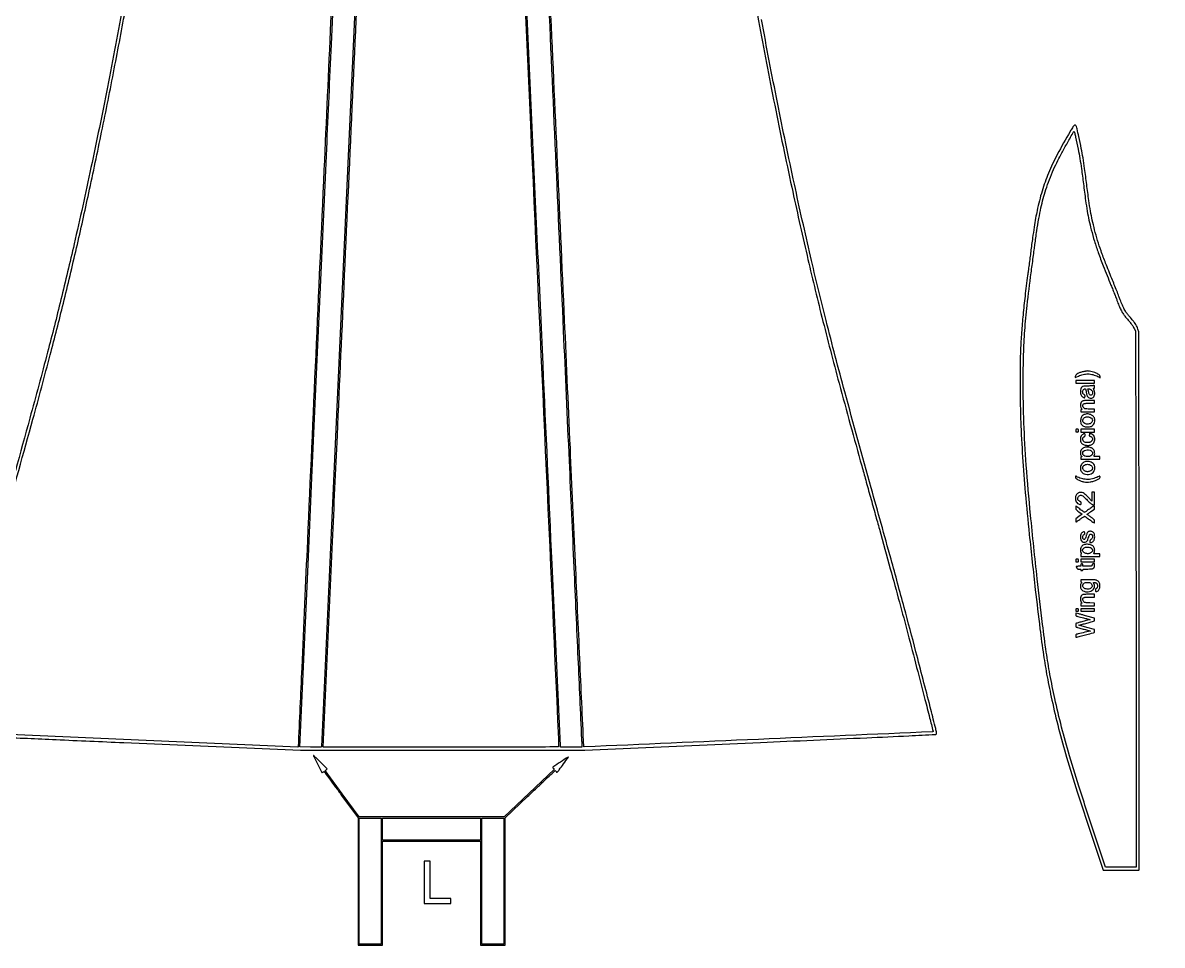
# Model space of a CAD drawing. Extents: x 56 to 1133, y 13 to 780.
# Drawn here: x 284.4 to 529, y 13.2 to 211.3 of the extents above; entities that cross this region are included whole.
import ezdxf

# ---------------------------------------------------------------- set-up
doc = ezdxf.new("R2010")
doc.units = 0
doc.header["$MEASUREMENT"] = 0

msp = doc.modelspace()

# ---------------------------------------------------------------- linework, layer by layer
for points in [[(387.265061, 322.184593), (393.328908, 189.467193, -0.000001), (399.357264, 57.520426, -0.011414), (399.3966, 55.7975, -0.413676), (399.377633, 55.778498, -0.000003), (391.971826, 55.764942, -0.000285), (383.812812, 55.754713, -0.000171), (374.120774, 55.7514), (348.844948, 55.7514), (350.848018, 99.84915, 0.000017), (351.885502, 122.706651, 0.000005), (353.44615, 157.124275, 0.000005), (355.190543, 195.612004, 0.000006), (356.879904, 232.9038, -0.000078), (358.43115, 267.037464, -0.00013)], [(438.799167, 231.472222, 0.003402), (442.293835, 211.743232, 0.003745), (445.768056, 193.640283, 0.004017), (449.43615, 176.0103, 0.003489), (452.720013, 161.335206, 0.004687), (455.91206, 148.0905, 0.004227), (459.601057, 133.899399, 0.002163), (464.456438, 116.1558, 0.000016), (465.304353, 113.10938, 0.000009), (466.332734, 109.415295, 0.000009), (467.370203, 105.689077, 0.000015), (468.248481, 102.5352, -0.000777), (470.59684, 94.052241, -0.001279), (472.553422, 86.869727, -0.001383), (474.360369, 80.094486, -0.001151), (476.244595, 72.8829, -0.000194), (478.020608, 66.009906, -0.00091), (479.033917, 62.05244, -0.00008), (479.769004, 59.15773, -0.279658), (479.748965, 59.092221, -0.17297), (479.623401, 59.041193, -0.000001), (442.26736, 57.417033, -0.000001), (404.891638, 55.79217, -0.271677), (404.812089, 55.834305, -0.127639), (404.792682, 55.897211, -0.000001), (403.940045, 74.692472, -0.000098), (403.005799, 95.376856, -0.000059), (401.904359, 119.933639, 0.000005), (400.583921, 149.443836, 0.000003), (398.969132, 185.519763, 0.000003), (397.331414, 222.098864, 0.000004), (395.934365, 253.2924, -0.000014), (394.744211, 279.878183, -0.000024), (393.743895, 302.261868)], [(353.926509, 289.492281, 0.000002), (353.135196, 271.808383, 0.000001), (351.87328, 243.604138, 0.000001), (350.438387, 211.532116, 0.000001), (349.017659, 179.775, -0.000003), (345.455025, 100.147273, -0.000039), (344.226992, 72.750501, -0.000001), (343.466744, 55.819613, -0.187275), (343.450138, 55.781938, -0.210383), (343.410288, 55.76645), (305.957516, 57.4168), (268.509755, 59.066953, -0.164512)], [(529.032925, 286.436984, -0.000002), (529.83462, 265.012438, -0.000004), (530.769888, 240.009811, -0.000003), (531.839084, 211.4154, 0.000001), (532.991169, 180.601107, 0.000001), (534.178651, 148.843697, 0.000001), (535.23949, 120.47627, 0.000003), (535.941746, 101.701946, 0.000115), (536.656962, 82.701864, 0.000654)], [(340.916813, 486.835527, -0.000001), (340.895598, 462.377991, -0.192633)], [(1130.14234, 577.288816, 0.000001), (1112.945079, 577.188951, 0.000111)], [(669.186, 575.9568), (669.186, 315.444661), (669.186, 54.932523), (668.36115, 54.830213, -0.000764), (665.751187, 54.510534, -0.000568), (662.867724, 54.165146, -0.000084), (659.95689, 53.820326, -0.028233), (659.73195, 53.806521), (659.5416, 53.8056), (659.5416, 273.9771, -0.000009), (659.54438, 420.999454, -0.000183), (659.562766, 466.606012, -0.000011), (659.584417, 494.02232, -0.413976)], [(393.416504, 301.102146, 0.000009), (394.468273, 277.56437, 0.000005), (395.717628, 249.622996, -0.000005), (397.158998, 217.388301, -0.000003), (398.799977, 180.676488, -0.000003), (400.38427, 145.222587, -0.000006), (401.635348, 117.2133, 0.000019), (402.658933, 94.310503, 0.000032), (403.529748, 74.870603, 0.000003), (404.310389, 57.470901, 0.003201), (404.349766, 56.70315), (404.404691, 55.7514), (402.113757, 55.7514), (399.822824, 55.7514), (399.78532, 55.94175, -0.037278), (399.766249, 56.09989), (397.992364, 95.067796, -0.000034), (396.042854, 137.958257, -0.00002), (393.734305, 188.8695, 0.000003), (391.426993, 239.791412, 0.000006), (389.481197, 282.717151)], [(340.275612, 460.29304, 0.000001), (337.392807, 449.674757, 0.000025)], [(528.70788, 577.073614, 0.000003), (528.686579, 549.005158, 0.000159)], [(1130.319428, 549.297508, 0.000003), (1130.298148, 577.178284, 0.310328)], [(308.265541, 303.202231, -0.000001), (310.164009, 315.537643, -0.000018)], [(363.957978, 385.168779, -0.000001), (364.458805, 395.940933, -0.186865)], [(398.407108, 385.993083, -0.000001), (397.66313, 396.733632, -0.189715)], [(360.940764, 333.822126, -0.000001), (360.44584, 323.043955, -0.170109)], [(478.976143, 642.156178, 0.000003), (460.681715, 642.17741, 0.000206)], [(355.392322, 322.604426, -0.000001), (354.965384, 312.885284, -0.000128)], [(359.751608, 295.829016, -0.000003), (360.955012, 321.916821, -0.053309)], [(407.3347, 444.924004, -0.000004), (413.387069, 422.577)], [(406.87465, 449.277685, 0.000002), (404.013931, 459.83339, 0.00469)], [(659.189342, 332.340905, -0.000015), (659.196643, 226.03005, -0.00003), (659.195156, 159.957988, -0.000051)], [(355.191605, 309.423391, -0.000002), (355.772455, 322.313069, -0.035084)], [(341.380839, 461.718469, -0.000002), (350.38024, 461.732641, -0.000245)], [(346.046626, 324.065198, -0.000002), (346.783149, 334.808066, -0.000171)], [(387.811867, 323.077935, -0.000002), (387.3112, 333.85371, -0.000177)], [(401.280483, 334.838499, -0.000004), (402.012717, 324.10447, -0.216674)], [(346.082626, 334.654635, 0.000005), (345.346646, 324.003041, 0.016792)], [(360.568223, 322.234378), (354.515376, 189.033383), (348.462763, 55.837784, -0.187137), (348.435443, 55.775843, -0.198184), (348.408996, 55.764845, -0.000194), (347.74739, 55.763246, -0.001851), (347.006278, 55.764486, -0.00113), (346.131344, 55.771167), (343.854454, 55.7937), (345.608713, 95.0058), (346.439948, 113.585653), (347.505898, 137.411286), (348.617811, 162.263837), (349.603787, 184.3011, 0.000017), (350.604037, 206.673697, 0.000011), (351.760976, 232.582584, 0.000011), (352.890853, 257.909808, 0.00002), (353.800731, 278.334, -0.000052)], [(305.95391, 215.647421, -0.003542), (302.520915, 197.479337, -0.003716), (298.998022, 180.213209, -0.004304), (295.38017, 163.8279, -0.003541), (292.541275, 151.865098, -0.004164), (289.67755, 140.574912, -0.002875), (285.873333, 126.416219, -0.000765), (279.644411, 103.8888, 0.000776)], [(280.436377, 104.1426, 0.00075), (286.536119, 126.198377, 0.002843), (290.250823, 140.015873, 0.004097), (293.064533, 151.09293, 0.003352), (295.896634, 162.9819, 0.003602), (298.53263, 174.772662, 0.002652), (301.289203, 187.870019, 0.002589), (303.990915, 201.409384, 0.002853), (306.463836, 214.5456, 0.003678)], [(268.104642, 58.415001, 0.000008), (279.210932, 57.914001, 0.000209), (291.492986, 57.365295, 0.000126), (306.0405, 56.725159), (343.9413, 55.067004), (374.4819, 55.074942), (405.0225, 55.08288), (442.698896, 56.75154, 0.000078), (465.523076, 57.765956, 0.000874), (474.580603, 58.185789, 0.000186), (480.285965, 58.462361, 0.226408), (480.484208, 58.569152, 0.19269), (480.536825, 58.774654, 0.023747), (480.453433, 59.239415, 0.006189), (480.224114, 60.187143, 0.000167), (479.163637, 64.3383, 0.001049), (476.09015, 76.248388, 0.002045), (473.579863, 85.733012, 0.001743), (470.745968, 96.121423, 0.000566), (466.485351, 111.4605, -0.001803), (460.822584, 132.044916, -0.004323), (456.812089, 147.354227, -0.00508), (453.469816, 161.167353, -0.003631), (449.999636, 176.6871, -0.003929), (446.361398, 194.197617, -0.003736), (442.93482, 212.059983, -0.003387)]]:
    msp.add_lwpolyline(points, format="xyb")
for points in [[(509.183227, 187.954612, 0.011547), (506.446411, 183.050561, 0.022626), (504.539356, 179.006901, 0.025823), (503.170673, 175.184034, 0.021513), (502.10638, 171.001167, 0.008085), (501.792606, 169.36934, 0.005059), (501.475621, 167.450016, 0.004116), (501.135061, 165.123147, 0.002152), (500.747329, 162.2205, -0.000254), (500.565772, 160.820851, -0.000216), (500.37273, 159.343571, -0.000218), (500.195823, 157.998837, -0.000615), (500.070708, 157.0599, 0.004153), (499.512097, 152.62853, 0.005563), (499.083682, 148.600754, 0.005955), (498.768066, 144.803796, 0.006297), (498.549681, 141.0705, 0.009784), (498.476798, 138.296553, 0.002306), (498.467118, 133.659441, 0.002445), (498.502018, 128.953134, 0.007192), (498.58845, 125.7156, 0.005685), (498.990893, 118.04897, 0.00568), (499.567648, 110.391255, 0.004577), (500.427715, 101.430579, 0.001995), (501.725952, 89.5491, 0.002185), (502.713239, 81.1633, 0.006843), (503.478582, 75.539123, 0.009092), (504.265908, 70.871907, 0.007218), (505.280284, 65.8611, 0.009265), (506.72263, 59.775183, 0.00861), (508.422649, 53.595391, 0.006545), (510.722466, 46.127951, 0.002497), (514.113565, 35.7858), (516.2715, 29.3139), (520.088582, 29.291896, 0.001122), (522.067054, 29.284929, 0.005897), (523.153918, 29.29636, 0.004165), (523.873357, 29.318411, 0.212907), (523.996295, 29.379095, 0.174848), (524.044352, 29.51218, 0.00001), (524.048557, 42.946682, 0.000306), (524.043036, 60.242663, 0.000086), (524.013248, 87.23155), (523.939569, 144.974802), (523.758123, 145.518351, 0.023845), (523.554942, 146.042406, 0.031919), (523.318949, 146.494199, 0.027696), (523.001358, 146.957865, 0.012757), (522.540284, 147.52635, -0.002195), (521.726898, 148.487015, -0.013196), (521.319554, 148.999287, -0.023088), (521.047798, 149.397168, -0.018311), (520.790691, 149.849938, -0.015481), (520.625973, 150.191919, -0.005073), (520.404205, 150.705301, -0.005049), (520.169435, 151.280497, -0.005687), (519.955717, 151.838038, 0.004794), (519.681935, 152.556108, 0.001183), (519.218499, 153.729276, 0.00121), (518.68133, 155.070277, 0.001211), (518.137831, 156.408269, -0.004042), (516.818284, 159.710244, -0.008333), (515.850358, 162.317831, -0.010084), (515.098542, 164.597201, -0.010734), (514.455782, 166.858281, -0.009082), (513.952722, 168.937946, -0.011709), (513.570429, 170.865847, -0.008919), (513.210545, 173.176619, -0.0029), (512.759647, 176.6025, 0.002224), (512.308507, 180.06639, 0.007499), (511.969541, 182.325121, 0.009049), (511.59787, 184.34406, 0.004539), (511.059098, 186.8814, 0.001254), (510.685416, 188.546091, 0.025688), (510.545783, 189.041575, 0.1111), (510.415005, 189.256155, 0.203272), (510.229551, 189.3348, 0.164314), (510.068431, 189.280382, 0.067777), (509.90373, 189.115225, 0.026259), (509.670828, 188.771972, 0.002886)], [(510.382176, 186.73335, -0.004284), (510.922323, 184.187433, -0.008751), (511.293945, 182.179343, -0.007623), (511.625051, 179.992165, -0.002521), (512.045944, 176.7717, 0.00236), (512.519797, 173.136909, 0.008644), (512.870595, 170.841337, 0.011909), (513.23751, 168.961355, 0.00848), (513.734134, 166.8735, 0.011186), (514.424786, 164.405427, 0.011526), (515.218836, 161.995406, 0.008662), (516.303109, 159.102958, 0.003064), (517.952577, 154.998299, -0.001741), (518.360154, 153.991765, -0.001592), (518.773093, 152.952121, -0.001591), (519.135908, 152.021444, -0.005206), (519.367444, 151.402799, 0.012761), (519.786061, 150.333774, 0.022131), (520.194781, 149.472336, 0.025889), (520.623682, 148.755247, 0.030795), (521.102315, 148.128721, -0.004469), (521.853001, 147.246468, -0.012534), (522.357365, 146.611151, -0.017698), (522.706424, 146.112297, -0.032849), (522.947263, 145.6812), (523.2087, 145.1313), (523.263572, 131.6799, -0.000511), (523.287344, 123.905164, -0.000089), (523.314648, 109.213423, -0.000096), (523.340308, 91.973376, -0.000086), (523.360394, 74.087476), (523.402344, 29.946452), (520.090722, 29.968576), (516.7791, 29.9907), (514.705943, 36.2088, -0.002541), (511.34369, 46.466761, -0.006647), (509.06414, 53.878947, -0.008692), (507.371427, 60.050731, -0.009032), (505.917207, 66.1995, -0.007438), (504.87187, 71.37489, -0.009727), (504.079173, 76.13623, -0.006692), (503.284014, 82.118896, -0.001669), (502.148026, 91.9179, -0.003295), (500.699022, 105.603487, -0.006823), (499.78384, 116.312754, -0.008376), (499.283266, 125.429291, -0.009803), (499.123049, 134.091, -0.006873), (499.212177, 140.089416, -0.010985), (499.471223, 145.207324, -0.010053), (499.974059, 150.619322, -0.004694), (500.832128, 157.6098, 0.000129), (501.044927, 159.221605, 0.000105), (501.272562, 160.952029, 0.000106), (501.481925, 162.548744, 0.000273), (501.632123, 163.701, -0.005321), (502.04227, 166.617437, -0.007055), (502.481091, 169.261445, -0.00785), (502.940875, 171.598219, -0.012538), (503.414764, 173.577064, -0.01603), (503.992683, 175.498391, -0.010754), (504.770081, 177.656531, -0.01063), (505.655847, 179.820538, -0.013771), (506.563996, 181.7631, -0.008483), (507.402408, 183.366416, -0.003344), (508.608412, 185.545564, -0.000386), (509.937111, 187.904695, -0.259254), (510.058669, 187.979181, -0.352025), (510.081991, 187.962014, -0.00131), (510.173321, 187.614051, -0.005671), (510.272954, 187.211658, -0.003437)], [(512.1684, 136.423163, 0.034063), (511.456086, 136.236114, 0.047377), (510.854174, 135.96762, 0.056951), (510.435735, 135.663784, 0.210263), (510.3072, 135.371645), (510.3072, 135.141011), (510.96285, 135.450404, -0.05445), (511.995787, 135.806651, -0.061965), (513.036626, 135.910609, -0.0607), (514.088981, 135.75643, -0.049126), (515.156022, 135.348816), (515.647943, 135.103211), (515.621322, 135.374644, 0.073392), (515.581521, 135.534315, 0.105413), (515.499381, 135.654158, 0.057387), (515.338517, 135.775243, 0.009475), (514.999279, 135.965731, 0.033894), (514.518967, 136.183071, 0.021554), (513.935011, 136.37275, 0.021472), (513.365885, 136.504823, 0.055253), (512.945419, 136.536288, 0.021814), (512.822974, 136.526555, 0.005408), (512.623483, 136.499712, 0.00552), (512.395588, 136.463959, 0.00551)], [(514.099437, 133.371237, -0.181158), (514.060337, 133.353448, -0.002107), (513.77203, 133.334877, -0.006075), (513.435916, 133.318744, -0.003889), (513.045191, 133.307787, 0.023608), (512.143609, 133.246871, 0.131998), (511.697578, 133.070193, 0.181315), (511.47523, 132.725149, 0.053476), (511.407, 132.089028, 0.042005), (511.441236, 131.682226, 0.068433), (511.544965, 131.352252, 0.079003), (511.719767, 131.096142, 0.080225), (511.964558, 130.908459, 0.012673), (512.133895, 130.822729, 0.089734), (512.22249, 130.798751, 0.18363), (512.283856, 130.816256, 0.091747), (512.339506, 130.876387, 0.085576), (512.410605, 131.04789, 0.120945), (512.407565, 131.212526, 0.118753), (512.328287, 131.359181, 0.08059), (512.179788, 131.478773, -0.160738), (511.955993, 131.726396, -0.114764), (511.88579, 132.096177, -0.118082), (511.986249, 132.450887, -0.175884), (512.228116, 132.659422, -0.092683), (512.401832, 132.69076, -0.264296), (512.504474, 132.631564, -0.086358), (512.573659, 132.446975, -0.006302), (512.66779, 131.910544, 0.010639), (512.715716, 131.650687, 0.013071), (512.771905, 131.41049, 0.011534), (512.828632, 131.212479, 0.086738), (512.873058, 131.126118, 0.087259), (513.149326, 130.86949, 0.09533), (513.488435, 130.732315, 0.101706), (513.836167, 130.735238, 0.114343), (514.138432, 130.877102, 0.131511), (514.359489, 131.172302, 0.071769), (514.466882, 131.615085, 0.067031), (514.44763, 132.105827, 0.07975), (514.296631, 132.543479, -0.01369), (514.218134, 132.700327, -0.135988), (514.206067, 132.772204, -0.307376), (514.237835, 132.809888, -0.068598), (514.3257, 132.822, 0.164293), (514.382335, 132.841126, 0.129352), (514.422386, 132.8925, 0.075863), (514.445672, 132.982399, 0.025511), (514.4526, 133.1181, 0.023225), (514.445672, 133.267172, 0.097716), (514.420371, 133.352673, 0.166589), (514.37264, 133.397871, 0.107407), (514.2975, 133.4142, 0.025261), (514.234973, 133.411039, 0.028153), (514.17534, 133.40158, 0.029141), (514.126049, 133.387839, 0.11431)], [(513.79695, 132.397875, -0.094963), (513.97241, 132.111414, -0.106496), (514.02003, 131.792046, -0.124491), (513.93169, 131.518043, -0.162611), (513.729722, 131.351756, -0.145764), (513.548437, 131.337785, -0.156855), (513.395095, 131.426347, -0.098824), (513.273142, 131.63032, -0.036559), (513.183826, 131.954587, 0.00255), (513.143504, 132.152699, 0.002748), (513.102133, 132.345492, 0.002594), (513.064865, 132.510545, 0.013151), (513.041202, 132.601859, -0.058537), (513.0271, 132.687653, -0.308967), (513.050862, 132.726119, -0.14047), (513.115383, 132.735146, -0.012356), (513.279679, 132.707819, -0.056046), (513.406169, 132.668483, -0.031597), (513.549139, 132.594659, -0.031019), (513.686572, 132.500264, -0.042028)], [(511.831667, 130.090736, 0.148706), (511.567159, 129.837482, 0.087525), (511.421091, 129.420952, 0.081041), (511.420642, 128.946759, 0.096989), (511.575273, 128.52855, -0.010993), (511.660849, 128.380992, -0.088236), (511.686008, 128.306945, -0.292648), (511.669257, 128.269217, -0.146926), (511.617257, 128.2536, 0.155083), (511.563135, 128.2364, 0.12455), (511.523221, 128.189731, 0.081373), (511.499119, 128.111073, 0.033749), (511.4916, 127.9998), (511.4916, 127.746), (512.9721, 127.746), (514.4526, 127.746), (514.4526, 128.0352), (514.4526, 128.324401), (513.401658, 128.35245, -0.004199), (512.765089, 128.374792, -0.034568), (512.477064, 128.407358, -0.07525), (512.294912, 128.47014, -0.068267), (512.132658, 128.585597, -0.093329), (511.972715, 128.805009, -0.102871), (511.910619, 129.060129, -0.113664), (511.957231, 129.299119, -0.136031), (512.102624, 129.475503, -0.094563), (512.248156, 129.540921, -0.03263), (512.476467, 129.579794, -0.020483), (512.81993, 129.601272, -0.005373), (513.371624, 129.6072), (514.4526, 129.6072), (514.4526, 129.9033), (514.4526, 130.1994), (513.24705, 130.198153, 0.005881), (512.706719, 130.191238, 0.012798), (512.292568, 130.17045, 0.014183), (511.985343, 130.138348, 0.084183)], [(512.20233, 127.1618, 0.062497), (511.85601, 126.948932, 0.092037), (511.623524, 126.679151, 0.085304), (511.492339, 126.328, 0.046868), (511.4493, 125.869854, 0.039076), (511.483104, 125.437978, 0.084547), (511.589116, 125.123265, 0.094112), (511.784385, 124.882425, 0.057639), (512.089814, 124.679381, 0.080422), (512.419363, 124.573437, 0.03282), (512.889648, 124.533398, 0.032927), (513.366794, 124.555607, 0.070978), (513.722013, 124.647848, 0.103001), (514.0736, 124.888928, 0.074774), (514.348233, 125.277557, 0.073173), (514.50107, 125.739012, 0.090041), (514.498422, 126.19188, 0.142365), (514.212042, 126.758074, 0.105389), (513.633766, 127.161975, 0.098696), (512.905751, 127.311773, 0.108541)], [(513.418908, 126.601428, -0.095345), (513.777855, 126.370987, -0.142094), (513.96454, 126.050649, -0.152399), (513.944322, 125.697015, -0.114756), (513.726993, 125.371087, -0.111755), (513.46424, 125.21657, -0.053843), (513.079461, 125.137997, -0.053131), (512.676045, 125.142964, -0.089935), (512.353946, 125.241847, -0.129273), (512.009827, 125.552524, -0.17386), (511.91283, 125.957604, -0.161787), (512.094612, 126.353919, -0.110578), (512.506843, 126.635756, -0.044793), (512.729352, 126.702132, -0.05957), (512.939559, 126.719277, -0.054778), (513.161059, 126.686465, -0.031035)], [(510.3918, 123.7275, 0.021868), (510.399676, 123.547504, 0.176278), (510.4341, 123.4737, 0.176278), (510.507904, 123.439276, 0.021868), (510.6879, 123.4314, 0.021868), (510.867896, 123.439276, 0.176278), (510.9417, 123.4737, 0.176278), (510.976124, 123.547504, 0.021868), (510.984, 123.7275, 0.021868), (510.976124, 123.907496, 0.176278), (510.9417, 123.9813, 0.176278), (510.867896, 124.015724, 0.021868), (510.6879, 124.0236, 0.021868), (510.507904, 124.015724, 0.176278), (510.4341, 123.9813, 0.176278), (510.399676, 123.907496, 0.021868)], [(513.351645, 123.07185, -0.030158), (513.347845, 123.018583, -0.010447), (513.336139, 122.942376, -0.010335), (513.319711, 122.85875, -0.01183), (513.300481, 122.779586, 0.055115), (513.285614, 122.682427, 0.166122), (513.304361, 122.619028, 0.141646), (513.360615, 122.57422, 0.036341), (513.472174, 122.537429, -0.09581), (513.661642, 122.448938, -0.056415), (513.84672, 122.279713, -0.057364), (513.984533, 122.079474, -0.122657), (514.0296, 121.898526, -0.100459), (514.013743, 121.820398, -0.028585), (513.95874, 121.708723, -0.027554), (513.880701, 121.586942, -0.026061), (513.788376, 121.472093, -0.03478), (513.637851, 121.325533, -0.078925), (513.502392, 121.243412, -0.063958), (513.330853, 121.197828, -0.016929), (513.048126, 121.169993, -0.070595), (512.515157, 121.210938, -0.121062), (512.117654, 121.407178, -0.15734), (511.919916, 121.723175, -0.146651), (511.936811, 122.105151, -0.05395), (511.983568, 122.203643, -0.039655), (512.054849, 122.301348, -0.040391), (512.138244, 122.38393, -0.068164), (512.22129, 122.436419, 0.061217), (512.31807, 122.495729, 0.101804), (512.379157, 122.568875, 0.087457), (512.411954, 122.668373, 0.036002), (512.4222, 122.81048, 0.111845), (512.375498, 123.01665, 0.290133), (512.251998, 123.094165, 0.150677), (512.050882, 123.031212, 0.034853), (511.770005, 122.807706, 0.026105), (511.591881, 122.626484, 0.083139), (511.502202, 122.483025, 0.069557), (511.455884, 122.304534, 0.014663), (511.428255, 121.982856, 0.014974), (511.420629, 121.694193, 0.042958), (511.438518, 121.494616, 0.055227), (511.486603, 121.330854, 0.041087), (511.573355, 121.163431, 0.149472), (512.049736, 120.750766, 0.084308), (512.797209, 120.56079, 0.083374), (513.574054, 120.627524, 0.139859), (514.135244, 120.956315, 0.097041), (514.363744, 121.313254, 0.073444), (514.469733, 121.767289, 0.072253), (514.440593, 122.240137, 0.087721), (514.27579, 122.651795, 0.064066), (514.206226, 122.737163, 0.024979), (514.090503, 122.836457, 0.024234), (513.952971, 122.932732, 0.027652), (513.81254, 123.010729, 0.00706), (513.547294, 123.134816, 0.073032), (513.431551, 123.167804, 0.274422), (513.375612, 123.143902, 0.156357)], [(512.4222, 120.162467, 0.015691), (512.096654, 120.019542, 0.03882), (511.870977, 119.889525, 0.050815), (511.706997, 119.750895, 0.053516), (511.577534, 119.584258, 0.077581), (511.449235, 119.27972, 0.062001), (511.406538, 118.925701, 0.064208), (511.451655, 118.586038, 0.101906), (511.58234, 118.324509, -0.010926), (511.67428, 118.20222, -0.109252), (511.699353, 118.143761, -0.356195), (511.682705, 118.113056, -0.097709), (511.62464, 118.1016, 0.138258), (511.565862, 118.08503, 0.135427), (511.523837, 118.040102, 0.087976), (511.499161, 117.96235, 0.032965), (511.4916, 117.8478), (511.4916, 117.594), (513.522, 117.594), (515.5524, 117.594), (515.5524, 117.8901), (515.5524, 118.1862), (514.9179, 118.1862, -0.009331), (514.510116, 118.193811, -0.092068), (514.343392, 118.231259, -0.386847), (514.310077, 118.304285, -0.119354), (514.378851, 118.417011, 0.178035), (514.462106, 118.597107, 0.040317), (514.462124, 118.939545, 0.041762), (514.401897, 119.303452, 0.076671), (514.285026, 119.579469, 0.045088), (514.19644, 119.697538, 0.027598), (514.072807, 119.820286, 0.027542), (513.935787, 119.929189, 0.043383), (513.806207, 120.005073, 0.059778), (513.509722, 120.104528, 0.022754), (513.078501, 120.17356, 0.020769), (512.655375, 120.203952, 0.10349)], [(513.475837, 119.504566, -0.066183), (513.730128, 119.356272, -0.085475), (513.912085, 119.15705, -0.099658), (513.998693, 118.934377, -0.129351), (513.980176, 118.717036, -0.189184), (513.630405, 118.315182, -0.109089), (513.002407, 118.145891, -0.107441), (512.353858, 118.255927, -0.179755), (511.94947, 118.623569, -0.223255), (511.932592, 119.068151, -0.162908), (512.264929, 119.443766, -0.120521), (512.853421, 119.61528, -0.110316)], [(512.517189, 117.084912, 0.135793), (511.84796, 116.721537, 0.133888), (511.456288, 116.064011, 0.13511), (511.454427, 115.303449, 0.139276), (511.843146, 114.659241, 0.117997), (512.243079, 114.432269, 0.058294), (512.822699, 114.335854, 0.057116), (513.429107, 114.375771, 0.091074), (513.913702, 114.558997, 0.124724), (514.266948, 114.916435, 0.087448), (514.465572, 115.449161, 0.086111), (514.471701, 116.025702, 0.114904), (514.273318, 116.508359, 0.097147), (513.96064, 116.804554, 0.061935), (513.506152, 117.019038, 0.060107), (512.995813, 117.120977, 0.076293)], [(513.587559, 116.324645, -0.096609), (513.85276, 116.082423, -0.115644), (513.986586, 115.772627, -0.127205), (513.962786, 115.458194, -0.132062), (513.789341, 115.199822, -0.077092), (513.57966, 115.067452, -0.039504), (513.28477, 114.966359, -0.039374), (512.974217, 114.912222, -0.069946), (512.715276, 114.924086, -0.071298), (512.418149, 115.025129, -0.068605), (512.157015, 115.206535, -0.075467), (511.97629, 115.431857, -0.132099), (511.9146, 115.661282, -0.029282), (511.920948, 115.769576, -0.022368), (511.940076, 115.886747, -0.022823), (511.968022, 115.995202, -0.048431), (512.001327, 116.075174, -0.152107), (512.259461, 116.329262, -0.080072), (512.691318, 116.470364, -0.075279), (513.175709, 116.473135, -0.101084)], [(510.322731, 113.72355, 0.098641), (510.365874, 113.589423, 0.086844), (510.458554, 113.475072, 0.048166), (510.630849, 113.352022, 0.010305), (510.953246, 113.174507, 0.032018), (511.599511, 112.886919, 0.041722), (512.223052, 112.71349, 0.043627), (512.843363, 112.650823, 0.040767), (513.4797, 112.694163, 0.036967), (514.249638, 112.869082, 0.040991), (514.95813, 113.151432, 0.043362), (515.488961, 113.47531, 0.237641), (515.636422, 113.76585, 0.106957), (515.60865, 113.896107, 0.321569), (515.534333, 113.939189, 0.077685), (515.373946, 113.897905, 0.004676), (514.917263, 113.695963, -0.030582), (514.288994, 113.456212, -0.034102), (513.65846, 113.305095, -0.035243), (513.032864, 113.244478, -0.037736), (512.419307, 113.274752, -0.031162), (511.911046, 113.370942, -0.017967), (511.313244, 113.546262, -0.012174), (510.760897, 113.745104, -0.163259), (510.597553, 113.880898, 0.100472), (510.570466, 113.909751, 0.052143), (510.527224, 113.93408, 0.048857), (510.475721, 113.950616, 0.053306), (510.423488, 113.9562, 0.133571), (510.368253, 113.941176, 0.159061), (510.332633, 113.900905, 0.098683), (510.317428, 113.830248, 0.032461)], [(511.1109, 110.42726, 0.100809), (510.896643, 110.327158, 0.051715), (510.677065, 110.126121, 0.049908), (510.492589, 109.871175, 0.066), (510.382452, 109.606884, 0.07621), (510.328723, 109.124429, 0.079271), (510.423614, 108.654947, 0.08378), (510.652505, 108.259603, 0.10073), (510.986468, 107.990623, 0.035826), (511.259283, 107.873465, 0.148225), (511.436561, 107.866424, 0.236707), (511.539514, 107.956623, 0.09692), (511.5762, 108.144105, 0.037485), (511.564595, 108.298677, 0.123874), (511.525469, 108.392166, 0.11537), (511.44496, 108.459733, 0.030388), (511.289504, 108.52688, -0.132046), (510.979494, 108.743344, -0.150832), (510.839327, 109.075551, -0.143308), (510.907875, 109.442214, -0.115856), (511.166985, 109.749728, -0.130783), (511.444386, 109.860475, -0.149543), (511.724681, 109.8103, -0.069715), (512.083019, 109.558128, -0.012058), (512.676, 108.975557, 0.007284), (513.282542, 108.368174, 0.029222), (513.679487, 108.024846, 0.049584), (513.977713, 107.839704, 0.114622), (514.23301, 107.7804), (514.4526, 107.7804), (514.4526, 109.134), (514.4526, 110.4876), (514.1565, 110.4876), (513.8604, 110.4876), (513.858697, 109.53585), (513.856993, 108.5841), (513.076147, 109.409705, 0.017712), (512.446856, 110.029544, 0.066258), (511.992894, 110.346886, 0.100662), (511.578737, 110.464687, 0.078309)], [(513.3295, 106.889763, -0.002393), (512.943752, 106.61501, -0.003783), (512.610139, 106.383549, -0.000979), (512.317568, 106.184663, -0.149875), (512.279531, 106.173, -0.155821), (512.221649, 106.191487, -0.002022), (511.908381, 106.416249, -0.003745), (511.455347, 106.74927, -0.000783), (510.66675, 107.340035), (510.3918, 107.546682), (510.3918, 107.166999, 0.041942), (510.412294, 106.92312, 0.127579), (510.479794, 106.772557, 0.06451), (510.636869, 106.621247, 0.005412), (511.094279, 106.289808), (511.796758, 105.7923), (511.094279, 105.301602), (510.3918, 104.810905), (510.3918, 104.42946, 0.012858), (510.396527, 104.245698, 0.067832), (510.415219, 104.146844, 0.213269), (510.449564, 104.109426, 0.244154), (510.49755, 104.112837, 0.01354), (510.569485, 104.159657, 0.000612), (510.811952, 104.327427, 0.001024), (511.09904, 104.527464, 0.000733), (511.419354, 104.75233, -0.004245), (511.737801, 104.972562, -0.006431), (512.018856, 105.158191, -0.002795), (512.260751, 105.311623, -0.140836), (512.314262, 105.327, -0.150408), (512.368214, 105.310395, -0.002116), (512.65186, 105.115764, -0.005677), (512.979281, 104.883508, -0.003683), (513.3528, 104.6079, 0.0035), (513.726041, 104.332286, 0.005416), (514.052585, 104.100036, 0.001931), (514.335934, 103.904713, 0.151051), (514.387406, 103.8888, 0.335246), (514.415031, 103.909667, 0.035306), (514.432678, 103.993981, 0.032459), (514.440884, 104.1096, 0.019624), (514.436314, 104.246865, 0.054247), (514.394883, 104.47337, 0.109092), (514.307163, 104.631443, 0.052365), (514.121016, 104.802168, 0.005258), (513.632286, 105.156315, -0.003306), (513.33393, 105.370739, -0.005292), (513.082395, 105.558156, -0.001405), (512.866352, 105.723675, -0.223791), (512.85285, 105.75, -0.246853), (512.865461, 105.776077, -0.001473), (513.087018, 105.938765, -0.005588), (513.345202, 106.122794, -0.003472), (513.652014, 106.333206), (514.4526, 106.874111), (514.4526, 107.242656, 0.016196), (514.448028, 107.383775, 0.026701), (514.433962, 107.502254, 0.02521), (514.413996, 107.590717, 0.346783), (514.38915, 107.608863, 0.139492), (514.344721, 107.594435, 0.001259), (514.051705, 107.396664, 0.004187), (513.715927, 107.164668, 0.002678)], [(512.981574, 101.953469, 0.072579), (512.913424, 101.851829, 0.012309), (512.817725, 101.638186, 0.013219), (512.717369, 101.379514, 0.011423), (512.62551, 101.103067, -0.017734), (512.466609, 100.644287, -0.093768), (512.326822, 100.419269, -0.244308), (512.182348, 100.366745, -0.165195), (512.02192, 100.445823, -0.168944), (511.907357, 100.682582, -0.076988), (511.920492, 101.03055, -0.08421), (512.033755, 101.331984, -0.266918), (512.213677, 101.4354, 0.31897), (512.306364, 101.501226, 0.083497), (512.338851, 101.691492, 0.075643), (512.308313, 101.895635, 0.230165), (512.21508, 101.995326, 0.186497), (512.044989, 101.994926, 0.059981), (511.818512, 101.873857, 0.057927), (511.611201, 101.689646, 0.098612), (511.494015, 101.490562, 0.037602), (511.460528, 101.364814, 0.014615), (511.432561, 101.18683, 0.014372), (511.413378, 100.991504, 0.017289), (511.407, 100.8071, 0.090548), (511.504055, 100.27556, 0.134789), (511.780735, 99.895425, 0.156621), (512.178892, 99.744217, 0.134656), (512.618112, 99.84035, 0.069093), (512.779962, 99.956176, 0.074701), (512.899191, 100.108991, 0.04071), (513.01407, 100.358122, 0.007235), (513.1836, 100.8432, -0.010048), (513.300523, 101.171807, -0.04465), (513.389801, 101.356069, -0.08386), (513.47726, 101.458285, -0.139475), (513.580103, 101.504033, -0.08432), (513.669864, 101.501623, -0.083082), (513.754298, 101.469757, -0.071837), (513.833256, 101.40719, -0.044339), (513.906839, 101.314057, -0.105734), (514.004606, 101.061506, -0.096101), (513.995387, 100.781767, -0.097144), (513.8827, 100.528228, -0.110856), (513.686612, 100.349875, 0.040018), (513.563648, 100.266246, 0.088957), (513.489555, 100.1811, 0.091051), (513.45066, 100.076836, 0.043404), (513.437935, 99.93375, 0.044485), (513.454251, 99.746605, 0.274523), (513.514812, 99.676391, 0.165237), (513.631515, 99.676891, 0.015997), (513.899798, 99.779035, 0.091517), (514.145069, 99.939135, 0.087072), (514.322099, 100.178771, 0.071953), (514.429712, 100.50471, 0.040286), (514.469265, 100.921091, 0.043683), (514.441217, 101.303931, 0.066691), (514.344957, 101.622287, 0.079095), (514.185151, 101.863733, 0.10052), (513.969337, 102.020391, 0.069622), (513.709753, 102.097433, 0.054338), (513.415535, 102.109479, 0.057395), (513.150054, 102.060535, 0.135383)], [(512.113794, 99.18529, 0.047005), (511.8132, 99.000094, 0.081138), (511.610738, 98.788251, 0.081631), (511.486971, 98.523943, 0.048112), (511.424772, 98.179961, 0.018255), (511.4141, 97.949281, 0.039338), (511.426337, 97.771983, 0.049879), (511.462608, 97.628269, 0.058352), (511.525458, 97.502511, -0.027131), (511.572804, 97.42092, -0.057186), (511.598374, 97.352425, -0.109725), (511.599473, 97.307539, -0.358439), (511.57815, 97.29, 0.274429), (511.544788, 97.270198, 0.053821), (511.517024, 97.203021, 0.043469), (511.497881, 97.107354, 0.02766), (511.4916, 96.9939), (511.4916, 96.6978), (513.522, 96.6978), (515.5524, 96.6978), (515.5524, 96.9939), (515.5524, 97.29), (514.862488, 97.29, -0.002849), (514.407151, 97.292595, -0.070645), (514.283277, 97.311627, -0.44717), (514.260694, 97.360061, -0.082905), (514.320751, 97.453732, 0.074759), (514.386632, 97.552913, 0.049467), (514.432089, 97.682148, 0.039919), (514.458313, 97.84508, 0.021886), (514.465597, 98.047233, 0.057971), (514.421002, 98.406317, 0.080365), (514.294977, 98.704599, 0.079509), (514.08009, 98.950185, 0.055442), (513.772046, 99.153115, 0.075108), (513.41236, 99.273034, 0.038137), (512.93642, 99.318691, 0.038169), (512.463194, 99.291735, 0.081438)], [(513.564859, 98.595364, -0.048337), (513.682143, 98.525115, -0.037709), (513.794686, 98.428058, -0.038428), (513.888618, 98.318098, -0.059428), (513.94969, 98.209276, -0.030691), (514.000235, 98.062352, -0.100834), (514.007271, 97.960519, -0.098473), (513.973952, 97.862705, -0.028492), (513.88589, 97.728762, -0.054878), (513.700499, 97.529044, -0.071131), (513.490494, 97.394167, -0.06627), (513.239284, 97.31741, -0.04046), (512.9298, 97.291563, -0.062066), (512.601667, 97.331638, -0.063359), (512.295847, 97.450976, -0.069045), (512.05362, 97.63, -0.108709), (511.912479, 97.845478, -0.085236), (511.876209, 98.030813, -0.109274), (511.90971, 98.200891, -0.086401), (512.021237, 98.369441, -0.036857), (512.221574, 98.552439, -0.106844), (512.479102, 98.677996, -0.05225), (512.842706, 98.727883, -0.050457), (513.230543, 98.701125, -0.068445)], [(510.3918, 95.8095, 0.021868), (510.399676, 95.629504, 0.176278), (510.4341, 95.5557, 0.176278), (510.507904, 95.521276, 0.021868), (510.6879, 95.5134, 0.021868), (510.867896, 95.521276, 0.176278), (510.9417, 95.5557, 0.176278), (510.976124, 95.629504, 0.021868), (510.984, 95.8095, 0.021868), (510.976124, 95.989496, 0.176278), (510.9417, 96.0633, 0.176278), (510.867896, 96.097724, 0.021868), (510.6879, 96.1056, 0.021868), (510.507904, 96.097724, 0.176278), (510.4341, 96.0633, 0.176278), (510.399676, 95.989496, 0.021868)], [(514.09305, 95.116683, 0.086131), (514.036481, 95.090914, 0.074132), (513.98849, 95.046449, 0.075259), (513.956143, 94.990641, 0.094039), (513.945, 94.931917, -0.157708), (513.887779, 94.755014, -0.161923), (513.738338, 94.647408, -0.065721), (513.436917, 94.595125, -0.010124), (512.82828, 94.5828), (511.9146, 94.5828), (511.9146, 94.8366, 0.030103), (511.906374, 94.97311, 0.144586), (511.875825, 95.04387, 0.173074), (511.815147, 95.079692, 0.047675), (511.7031, 95.0904, 0.047675), (511.591053, 95.079692, 0.173074), (511.530375, 95.04387, 0.144586), (511.499826, 94.97311, 0.030103), (511.4916, 94.8366), (511.4916, 94.5828), (510.984, 94.5828, 0.008593), (510.789376, 94.579455, 0.014247), (510.625507, 94.56914, 0.007882), (510.492821, 94.554872, 0.378663), (510.4764, 94.536299, 0.096142), (510.482101, 94.506922, 0.006921), (510.514315, 94.430138, 0.009507), (510.556034, 94.339192, 0.007037), (510.605473, 94.240199, 0.041733), (510.690959, 94.104048, 0.117969), (510.776829, 94.032908, 0.093834), (510.897502, 93.999526, 0.020694), (511.113073, 93.9906, -0.014111), (511.3214, 93.984719, -0.09123), (511.423134, 93.959996, -0.187943), (511.473517, 93.908953, -0.102189), (511.4916, 93.8214, 0.07578), (511.503661, 93.742277, 0.149477), (511.539187, 93.69027, 0.124434), (511.603038, 93.661207, 0.044917), (511.7031, 93.6522, 0.045074), (511.801254, 93.661066, 0.11794), (511.865615, 93.68942, 0.146431), (511.901982, 93.739274, 0.085065), (511.9146, 93.812904, -0.244031), (511.960795, 93.901918, -0.111242), (512.085385, 93.953395, -0.032908), (512.351858, 93.981329, -0.002972), (513.021924, 94.003254, 0.003496), (513.70511, 94.026327, 0.03453), (513.99074, 94.057811, 0.086473), (514.158148, 94.119172, 0.091866), (514.290924, 94.232622, 0.058604), (514.359996, 94.341957, 0.042641), (514.410866, 94.476642, 0.038626), (514.442167, 94.632104, 0.030378), (514.4526, 94.803672, 0.020874), (514.442609, 95.042883, 0.195174), (514.396916, 95.133063, 0.219567), (514.304646, 95.16, 0.02685)], [(511.4916, 91.45965, 0.038141), (511.499003, 91.362746, 0.047994), (511.521122, 91.275542, 0.055812), (511.553485, 91.20953, 0.172096), (511.592099, 91.1794, -0.180325), (511.627521, 91.15084, -0.179843), (511.635655, 91.106025, -0.086167), (511.611276, 91.038876, -0.022715), (511.549799, 90.942026, 0.103619), (511.440261, 90.686169, 0.055252), (511.410007, 90.341768, 0.053879), (511.456732, 89.985557, 0.077512), (511.578264, 89.692231, 0.125174), (511.931484, 89.346811, 0.078351), (512.473803, 89.137216, 0.073791), (513.089388, 89.097087, 0.086239), (513.655549, 89.24423, 0.077689), (514.067291, 89.514807, 0.102387), (514.331405, 89.876835, 0.108783), (514.420599, 90.296329, 0.097448), (514.331439, 90.732813, -0.013804), (514.282624, 90.859354, -0.020768), (514.247787, 90.97236, -0.016523), (514.226728, 91.064601, -0.249178), (514.236045, 91.095045, -0.195827), (514.266305, 91.10779, -0.015988), (514.353942, 91.106029, -0.019585), (514.461703, 91.09617, -0.013764), (514.581977, 91.077017, -0.038714), (514.744403, 91.033315, -0.089576), (514.853682, 90.970906, -0.08596), (514.936893, 90.872459, -0.033624), (515.016641, 90.712704, -0.070578), (515.089527, 90.432936, -0.084594), (515.074626, 90.161533, -0.097723), (514.976414, 89.940698, -0.135776), (514.809963, 89.803989, 0.069142), (514.721576, 89.749094, 0.099028), (514.663766, 89.677539, 0.083541), (514.631891, 89.579864, 0.037204), (514.6218, 89.444439, 0.058002), (514.64277, 89.264281, 0.237999), (514.711428, 89.18261, 0.166314), (514.838601, 89.173076, 0.027141), (515.077541, 89.249366, 0.121268), (515.290687, 89.396656, 0.080799), (515.450008, 89.648804, 0.064127), (515.547669, 89.996015, 0.03839), (515.577423, 90.424268, 0.03935), (515.542022, 90.834721, 0.084664), (515.438395, 91.133721, 0.093379), (515.249475, 91.363198, 0.056125), (514.954186, 91.558219, 0.06737), (514.731978, 91.636075, 0.030943), (514.427541, 91.679165, 0.016592), (513.952621, 91.700817, 0.003074), (513.07785, 91.706269), (511.4916, 91.7064)], [(513.54315, 91.015488, -0.130073), (513.808286, 90.775665, -0.137818), (513.912757, 90.441352, -0.135944), (513.828285, 90.098046, -0.12521), (513.577377, 89.834382, -0.098927), (513.24711, 89.708616, -0.057963), (512.823015, 89.687037, -0.058615), (512.413124, 89.762495, -0.114253), (512.127259, 89.928711, -0.093359), (511.98787, 90.119715, -0.081205), (511.918806, 90.357921, -0.083067), (511.929887, 90.600688, -0.105389), (512.021469, 90.805013, -0.137954), (512.282187, 91.009558, -0.063491), (512.702315, 91.123239, -0.061233), (513.161435, 91.130187, -0.092623)], [(511.831667, 88.467536, 0.148706), (511.567159, 88.214282, 0.087525), (511.421091, 87.797752, 0.081041), (511.420642, 87.323559, 0.096989), (511.575273, 86.90535, -0.010993), (511.660849, 86.757792, -0.088236), (511.686008, 86.683745, -0.292648), (511.669257, 86.646017, -0.146926), (511.617257, 86.6304, 0.155083), (511.563135, 86.6132, 0.12455), (511.523221, 86.566531, 0.081373), (511.499119, 86.487873, 0.033749), (511.4916, 86.3766), (511.4916, 86.1228), (512.9721, 86.1228), (514.4526, 86.1228), (514.4526, 86.412), (514.4526, 86.701201), (513.401658, 86.72925, -0.004199), (512.765089, 86.751592, -0.034568), (512.477064, 86.784158, -0.07525), (512.294912, 86.84694, -0.068267), (512.132658, 86.962397, -0.093329), (511.972715, 87.181809, -0.102871), (511.910619, 87.436929, -0.113664), (511.957231, 87.675919, -0.136031), (512.102624, 87.852303, -0.094563), (512.248156, 87.917721, -0.03263), (512.476467, 87.956594, -0.020483), (512.81993, 87.978072, -0.005373), (513.371624, 87.984), (514.4526, 87.984), (514.4526, 88.2801), (514.4526, 88.5762), (513.24705, 88.574953, 0.005881), (512.706719, 88.568038, 0.012798), (512.292568, 88.54725, 0.014183), (511.985343, 88.515148, 0.084183)], [(510.3918, 85.1922, 0.032088), (510.401256, 85.045012, 0.185552), (510.437625, 84.977679, 0.157079), (510.513537, 84.94585, 0.021354), (510.6879, 84.9384, 0.021354), (510.862263, 84.94585, 0.157079), (510.938175, 84.977679, 0.185552), (510.974544, 85.045012, 0.032088), (510.984, 85.1922, 0.032088), (510.974544, 85.339388, 0.185552), (510.938175, 85.406721, 0.157079), (510.862263, 85.43855, 0.021354), (510.6879, 85.446, 0.021354), (510.513537, 85.43855, 0.157079), (510.437625, 85.406721, 0.185552), (510.401256, 85.339388, 0.032088)], [(510.3918, 84.222561, 0.098036), (510.431522, 84.021919, 0.196921), (510.543127, 83.909049, 0.039258), (510.816536, 83.817323, 0.000995), (512.0838, 83.50287, -0.002914), (512.501169, 83.397603, -0.003842), (512.880362, 83.296498, -0.002794), (513.196741, 83.207628, -0.036956), (513.3105, 83.165675), (513.4797, 83.088652), (513.3105, 83.082706, 0.05505), (513.133642, 83.05686, 0.000928), (512.178887, 82.805982, 0.002722), (511.247799, 82.554044, 0.005996), (510.53985, 82.349173, 0.12569), (510.469759, 82.3068, 0.108825), (510.423993, 82.233831, 0.066189), (510.399, 82.117255, 0.019756), (510.3918, 81.9351, 0.019726), (510.398992, 81.752883, 0.066284), (510.423974, 81.6364, 0.10915), (510.469739, 81.563579, 0.125835), (510.53985, 81.52137, 0.005153), (510.804389, 81.44494, 0.000207), (511.766826, 81.17802, 0.00035), (512.697434, 80.921045, 0.002085), (513.1836, 80.789341), (513.5643, 80.687911), (512.325554, 80.407768, 0.001367), (510.953316, 80.093489, 0.03668), (510.59621, 79.982553, 0.169304), (510.447493, 79.854737, 0.132113), (510.3918, 79.647639, 0.028816), (510.398753, 79.5271, 0.05807), (510.420541, 79.434564, 0.086544), (510.454292, 79.375604, 0.224762), (510.49755, 79.355448, 0.061079), (510.61629, 79.370746, 0.000424), (511.607943, 79.624998, 0.001604), (512.760353, 79.925452, 0.000945), (514.13535, 80.291436, 0.023915), (514.321587, 80.351063, 0.137023), (514.404577, 80.411575, 0.141804), (514.442729, 80.505269, 0.026247), (514.4526, 80.693176), (514.4526, 81.00983), (512.76126, 81.467514), (511.069919, 81.925198), (511.59801, 82.064693, 0.001683), (511.877186, 82.139443, 0.000469), (512.313925, 82.258398, 0.000473), (512.807883, 82.393939, 0.000497), (513.293596, 82.528231), (514.461092, 82.852274), (514.435696, 83.149213), (514.4103, 83.446151), (512.4645, 83.979371, 0.000715), (511.714015, 84.183878, 0.001139), (511.07164, 84.35637, 0.000215), (510.504448, 84.507029, 0.059334), (510.45525, 84.513995, 0.318656), (510.430586, 84.497308, 0.036173), (510.410438, 84.428966, 0.033185), (510.396383, 84.334705, 0.020423)], [(346.7754, 53.909674, 0.11607), (346.820379, 53.718527, 0.00064), (347.665501, 52.027617, 0.000324), (348.533675, 50.298935, 0.283425), (348.609173, 50.2524, 0.128503), (348.640072, 50.260474, 0.019185), (348.695332, 50.294322, 0.020515), (348.758762, 50.340469, 0.016396), (348.823274, 50.395114, -0.025179), (348.921828, 50.475664, -0.177534), (348.980294, 50.492696, -0.167535), (349.037772, 50.468399, -0.021862), (349.134068, 50.373964, -0.029195), (349.245858, 50.23936, -0.000149), (350.277373, 48.837587, -0.000671), (351.449301, 47.239517, -0.000425), (352.811182, 45.373852), (356.3352, 40.537603), (356.3352, 26.867602), (356.3352, 13.1976), (358.9578, 13.1976), (361.5804, 13.1976), (361.5804, 24.3648), (361.5804, 35.532), (372.1131, 35.532), (382.6458, 35.532), (382.6458, 24.3648), (382.6458, 13.1976), (385.2684, 13.1976), (387.891, 13.1976), (387.891, 26.887807), (387.891, 40.578014), (392.73435, 45.146958, -0.000101), (394.62859, 46.933152, -0.000145), (396.311174, 48.518199, -0.000079), (397.735306, 49.858577, -0.002182), (398.109471, 50.20756), (398.641241, 50.699218), (398.849387, 50.503676, 0.015346), (398.931361, 50.43127, 0.025429), (399.005256, 50.376026, 0.023199), (399.065444, 50.33956, 0.355333), (399.087716, 50.343716, 0.01554), (399.522268, 50.88954, 0.001817), (400.449625, 52.141149, 0.000166), (401.489841, 53.556785, 0.370356), (401.486133, 53.605467, 0.35645), (401.405386, 53.613616, 0.000358), (399.787816, 52.542346, 0.00042), (398.17863, 51.473024, 0.250939), (398.1276, 51.377748, 0.137752), (398.136511, 51.346017, 0.017372), (398.176073, 51.285935, 0.01934), (398.229423, 51.216583, 0.01495), (398.292614, 51.145156), (398.457627, 50.969507), (393.068564, 45.877837), (387.6795, 40.786168), (372.108646, 40.781684), (356.537792, 40.7772), (352.914271, 45.742154), (349.29075, 50.707107), (349.51231, 50.883773), (349.733871, 51.060439), (348.254635, 52.537863, 0.003354), (347.687217, 53.097033, 0.005908), (347.209925, 53.55027, 0.001982), (346.80506, 53.92276, 0.651817)]]:
    msp.add_lwpolyline(points, format="xyb", close=True)
for points in [[(510.3918, 134.2179), (510.3918, 133.9218), (512.4222, 133.9218), (514.4526, 133.9218), (514.4526, 134.2179), (514.4526, 134.514), (512.4222, 134.514), (510.3918, 134.514)], [(511.4916, 123.7275), (511.4916, 123.4314), (512.9721, 123.4314), (514.4526, 123.4314), (514.4526, 123.7275), (514.4526, 124.0236), (512.9721, 124.0236), (511.4916, 124.0236)], [(511.4916, 95.8095), (511.4916, 95.5134), (512.9721, 95.5134), (514.4526, 95.5134), (514.4526, 95.8095), (514.4526, 96.1056), (512.9721, 96.1056), (511.4916, 96.1056)], [(511.4916, 85.1922), (511.4916, 84.9384), (512.9721, 84.9384), (514.4526, 84.9384), (514.4526, 85.1922), (514.4526, 85.446), (512.9721, 85.446), (511.4916, 85.446)], [(361.3266, 26.9874), (361.3266, 13.4514), (358.9578, 13.4514), (356.589, 13.4514), (356.589, 26.9874), (356.589, 40.5234), (358.9578, 40.5234), (361.3266, 40.5234)], [(382.6458, 38.1546), (382.6458, 35.7858), (372.1131, 35.7858), (361.5804, 35.7858), (361.5804, 38.1546), (361.5804, 40.5234), (372.1131, 40.5234), (382.6458, 40.5234)], [(387.6372, 26.9874), (387.6372, 13.4514), (385.2684, 13.4514), (382.8996, 13.4514), (382.8996, 26.9874), (382.8996, 40.5234), (385.2684, 40.5234), (387.6372, 40.5234)], [(370.548, 26.6913), (370.548, 22.1652), (373.3821, 22.1652), (376.2162, 22.1652), (376.2162, 22.7151), (376.2162, 23.265), (374.0166, 23.265), (371.817, 23.265), (371.817, 27.2412), (371.817, 31.2174), (371.1825, 31.2174), (370.548, 31.2174)]]:
    msp.add_lwpolyline(points, close=True)

doc.saveas('drawing.dxf')
